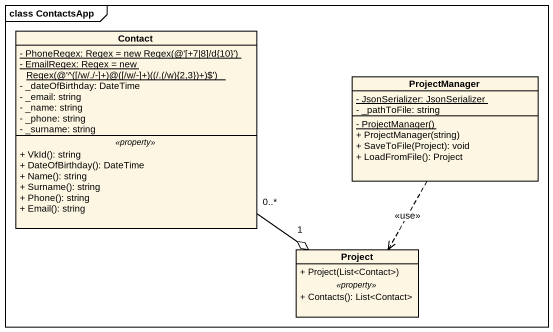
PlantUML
@startuml
mainframe class ContactsApp
hide circle
hide empty members
skinparam classAttributeIconSize 0
class Contact {
  {static} {field} - PhoneRegex: Regex = new Regex(@'[+7|8]/d{10}')
  {static} {field} - EmailRegex: Regex = new Regex(@'^([/w/./-]+)@([/w/-]+)((/.(/w){2,3})+)$')
  - _dateOfBirthday: DateTime
  - _email: string
  - _name: string
  - _phone: string
  - _surname: string
  .. <<property>> ..
  + VkId(): string
  + DateOfBirthday(): DateTime
  + Name(): string
  + Surname(): string
  + Phone(): string
  + Email(): string
}
class ProjectManager {
  {static} - JsonSerializer: JsonSerializer
  - _pathToFile: string
  {static} - ProjectManager()
  + ProjectManager(string)
  + SaveToFile(Project): void
  + LoadFromFile(): Project
}
class Project {
  + Project(List<Contact>)
  .. <<property>> ..
  + Contacts(): List<Contact>
}
Contact "0..*" --o "1" Project
ProjectManager ..> Project : <<use>>
@enduml
